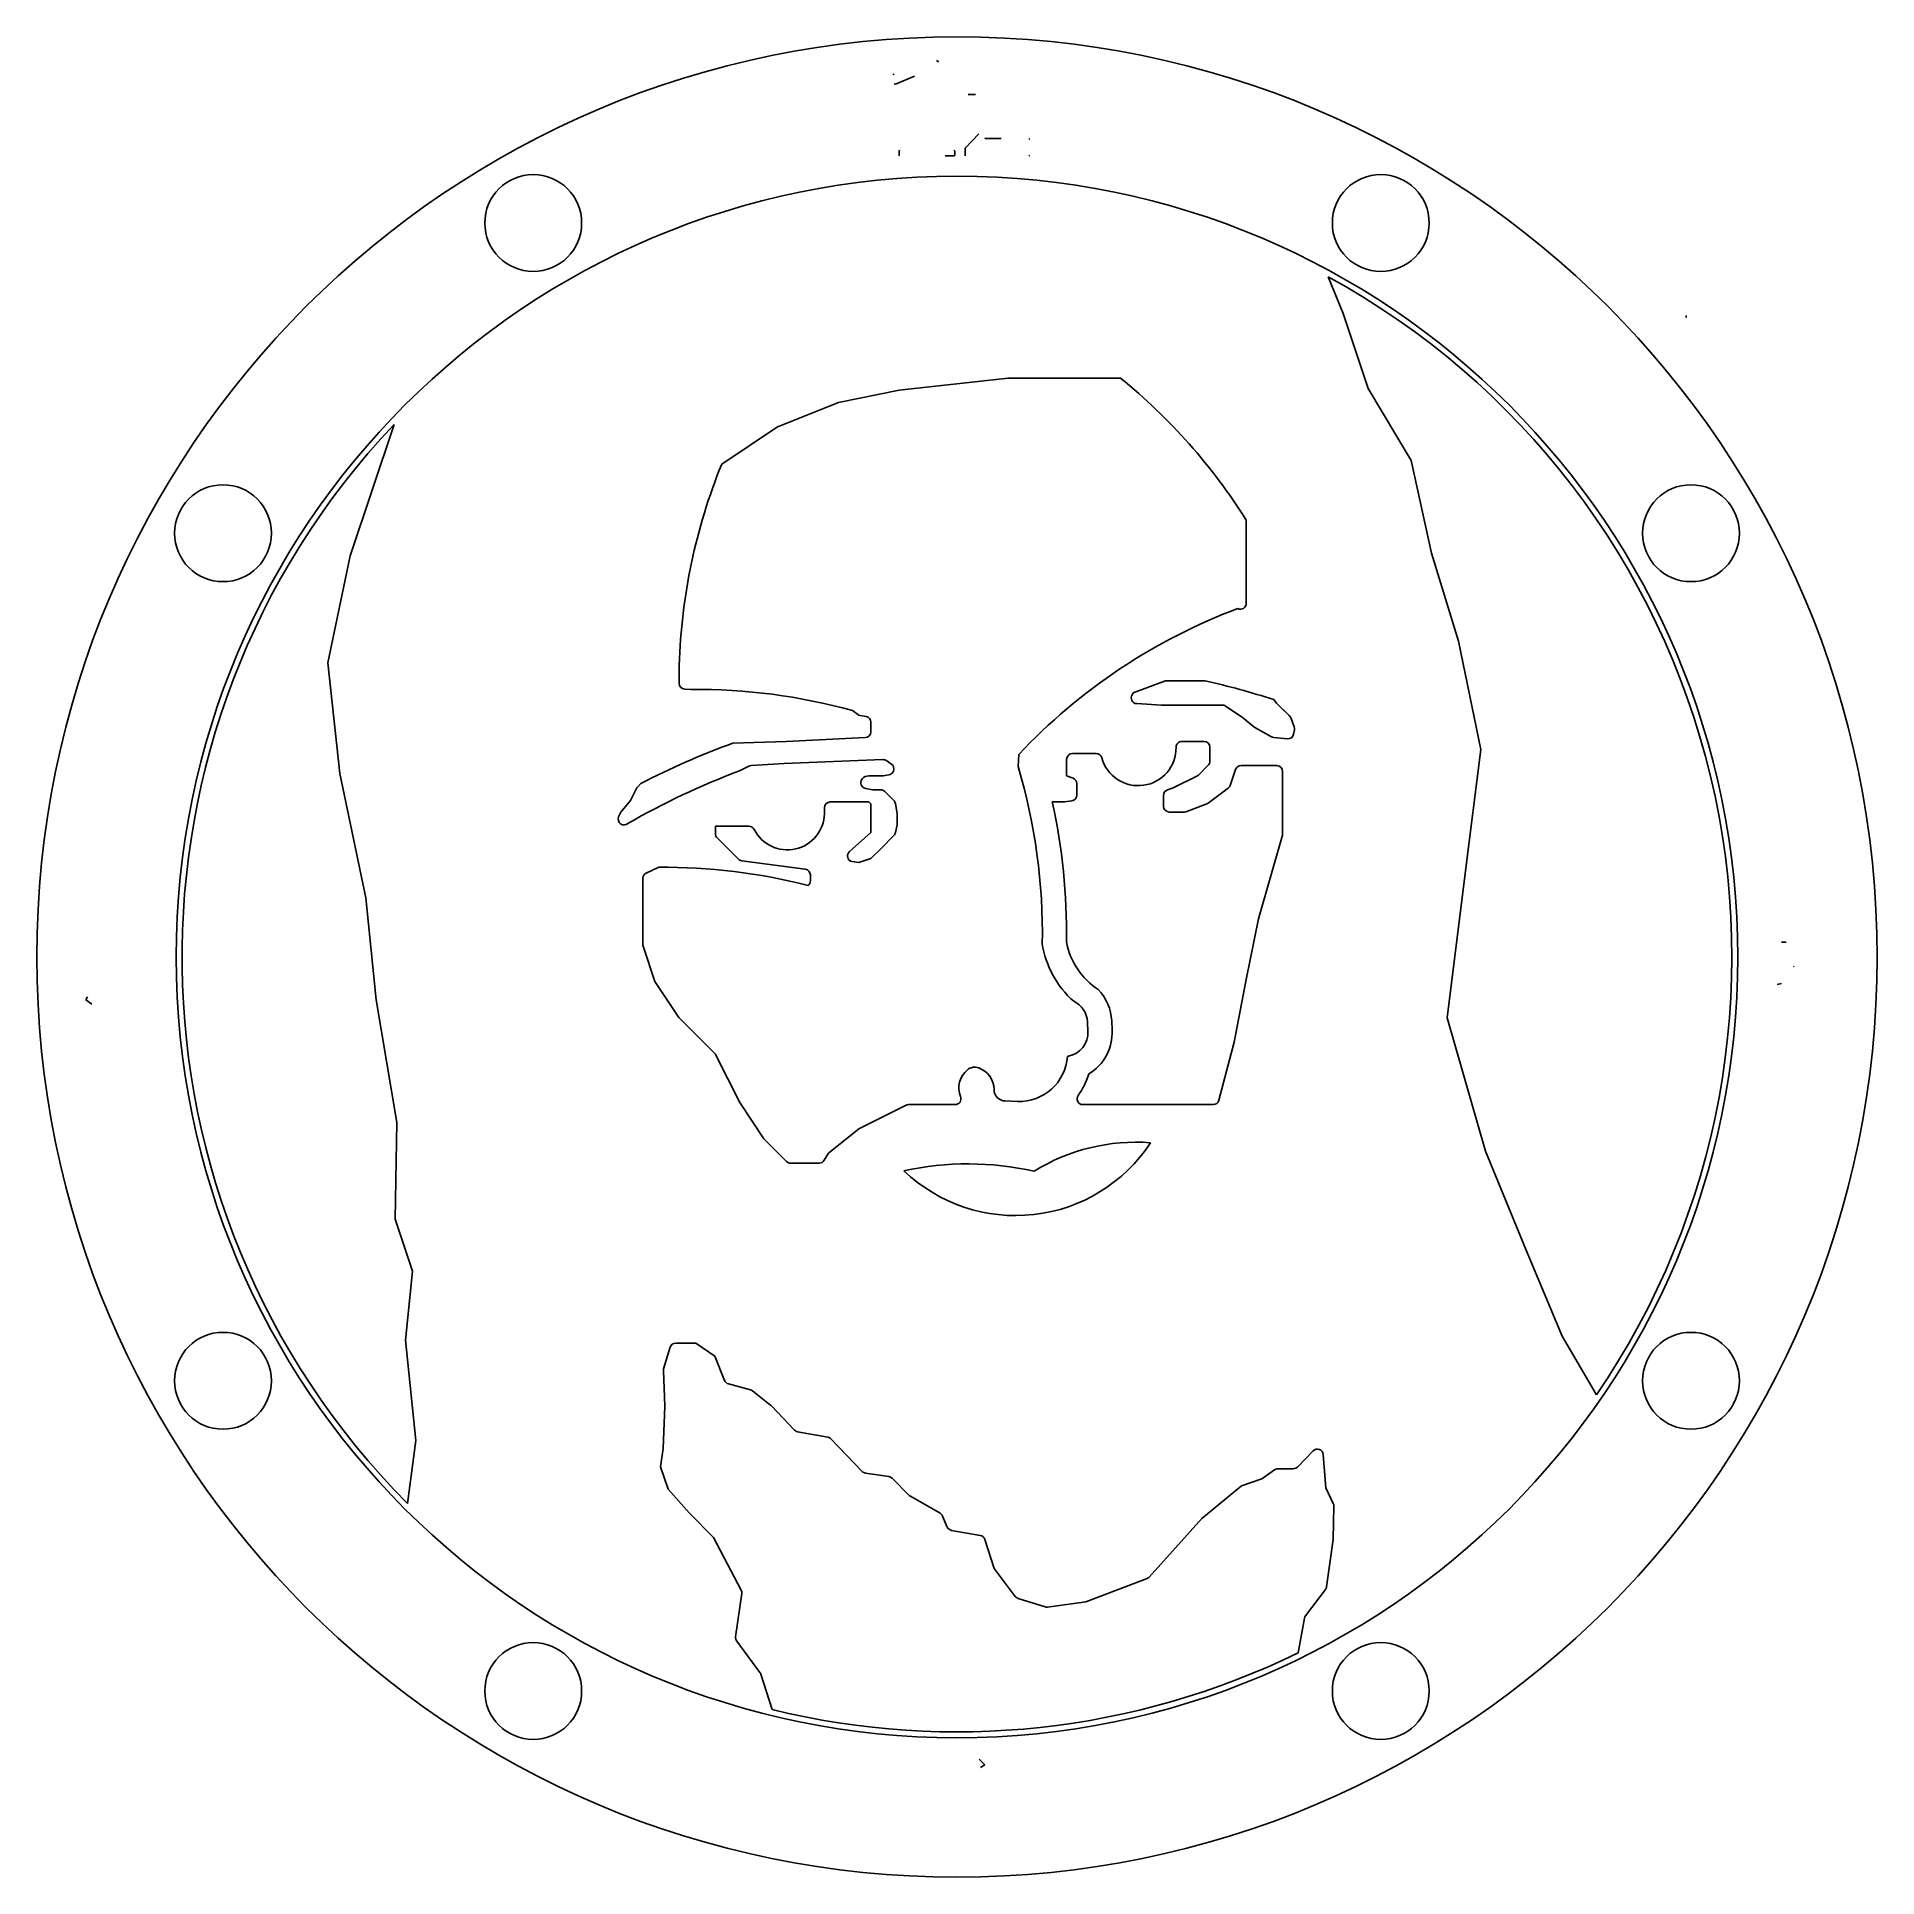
# Model space of a CAD drawing. Header units: metres. Extents: x -4.76 to 4.74, y -4.74 to 4.76.
import ezdxf

# ---------------------------------------------------------------- set-up
doc = ezdxf.new("R2010")
doc.units = ezdxf.units.M

msp = doc.modelspace()

# ---------------------------------------------------------------- linework, layer by layer
at = {"layer": '1', "color": 3}
for p, q in [((-0.342988, 4.565975), (-0.341126, 4.572155)), ((-0.234368, 4.560184), (-0.332465, 4.519124)), ((-0.119412, 4.640336), (-0.10814, 4.634312)), ((-0.332465, 4.519124), (-0.338101, 4.521064)), ((0.081254, 4.466094), (0.043375, 4.466094)), ((0.028224, 4.188196), (0.098811, 4.261936)), ((0.028224, 4.147912), (0.028224, 4.188196)), ((0.1302, 4.241692), (0.131596, 4.238821)), ((0.131596, 4.238821), (0.214386, 4.238821)), ((0.356386, 4.238821), (0.361557, 4.233185)), ((-0.312685, 4.172734), (-0.310358, 4.178215)), ((-0.312685, 4.150782), (-0.312685, 4.172734)), ((-0.310358, 4.147912), (-0.312685, 4.150782)), ((-0.03021, 4.147912), (-0.075121, 4.147912)), ((-0.030288, 4.178215), (-0.024806, 4.172734)), ((-0.024806, 4.150782), (-0.03021, 4.147912)), ((-0.024806, 4.172734), (-0.024806, 4.150782)), ((0.361557, 4.150239), (0.356386, 4.147912)), ((4.265218, 0.08923), (4.242491, 0.08923)), ((4.306976, -0.038317), (4.303795, -0.035059)), ((4.219763, -0.129614), (4.242491, -0.122891)), ((-4.510806, -0.207332), (-4.502765, -0.193111)), ((-4.480891, -0.23099), (-4.510806, -0.207332)), ((0.786334, -0.365454), (0.784122, -0.316799)), ((-0.26409, -0.748987), (-0.023668, -0.748987)), ((0.099252, -4.127991), (0.1294, -4.156898)), ((0.1294, -4.156898), (0.107759, -4.17073))]:
    msp.add_line(p, q, dxfattribs=at)
for centre, radius, start, end in [((-1.061255, 0.671918), 3, 32.146066, 50.927792), ((1.55033, 1.42751), 3, 157.884396, 178.24019), ((2.48979, -0.996896), 3, 110.581207, 136.76122), ((0.386877, -2.463401), 4, 72.034693, 77.28537), ((-1.356326, -1.605634), 3, 74.497434, 90.595504), ((0.193188, -2.643255), 4, 109.959, 117.393245), ((0.276198, -2.767769), 4, 110.698943, 119.833497), ((-2.573802, 0.13757), 3, 358.935514, 376.618569), ((-2.573802, 0.13757), 3.125, 359.151672, 372.491903), ((-1.530333, -2.523531), 3, 75.579949, 90.446534), ((0.919667, 0.159148), 0.5, 188.894839, 228.462716), ((0.919667, 0.159148), 0.375, 190.423349, 236.895711), ((0.534372, -0.327972), 0.25, 2.561556, 43.785687), ((0.536584, -0.376627), 0.25, 301.086099, 362.561556), ((0.11515, -0.662158), 0.12, 129.161497, 202.263006), ((0.07726, -0.615636), 0.06, 70.006736, 129.161497), ((0.056745, -0.67202), 0.12, 0.560421, 70.006736), ((0.306582, -0.482632), 0.375, 324.296375, 343.24689), ((-0.023668, -0.718987), 0.03, 269.999996, 382.263006), ((0.236745, -0.670259), 0.06, 180.560421, 267.954703), ((0.635461, -0.718987), 0.03, 144.296375, 270), ((1.308911, -0.718987), 0.03, 270, 345.379094)]:
    msp.add_arc(centre, radius, start, end, dxfattribs=at)
at = {"layer": '2', "color": 3}
for p, q in [((1.978828, 3.334346), (1.90225, 3.523996)), ((1.978828, 3.334346), (2.108135, 2.947938)), ((3.749661, 3.313513), (3.749661, 3.32393)), ((0.249661, 3.001013), (-0.312839, 2.938513)), ((0.828134, 3.001013), (0.249661, 3.001013)), ((2.108135, 2.947938), (2.329416, 2.575255)), ((-0.625339, 2.876013), (-0.934939, 2.752173)), ((-0.312839, 2.938513), (-0.625339, 2.876013)), ((-2.920403, 2.761651), (-3.146172, 2.084346)), ((-0.940438, 2.74928), (-1.228948, 2.55694)), ((2.329416, 2.575255), (2.434233, 2.097754)), ((1.478828, 2.268157), (1.478828, 1.838348)), ((2.434233, 2.097754), (2.57399, 1.643546)), ((-3.146172, 2.084346), (-3.262876, 1.530958)), ((2.57399, 1.643546), (2.690453, 1.084521)), ((-3.262876, 1.530958), (-3.200442, 0.960136)), ((-1.448255, 1.519639), (-1.448255, 1.42557)), ((0.895495, 1.376013), (1.057067, 1.436602)), ((1.067601, 1.438513), (1.267259, 1.438513)), ((-1.419558, 1.395598), (-1.387506, 1.394204)), ((0.88973, 1.366404), (0.895495, 1.376013)), ((1.620642, 1.341573), (1.635078, 1.323929)), ((-0.554482, 1.285222), (-0.526825, 1.265467)), ((-0.51432, 1.260287), (-0.48374, 1.255191)), ((1.041328, 1.313513), (0.913693, 1.321021)), ((1.355162, 1.313513), (1.041328, 1.313513)), ((1.457995, 1.251013), (1.371803, 1.308474)), ((1.518326, 1.200737), (1.457995, 1.251013)), ((1.635078, 1.323929), (1.703289, 1.255719)), ((1.676745, 1.282263), (1.666328, 1.29268)), ((1.707995, 1.251013), (1.697578, 1.26143)), ((1.71027, 1.244758), (1.726053, 1.201351)), ((-0.487245, 1.145485), (-0.896172, 1.126013)), ((-0.458672, 1.175451), (-0.458672, 1.225599)), ((1.608827, 1.149855), (1.522962, 1.197559)), ((1.690863, 1.139184), (1.620412, 1.146229)), ((1.727376, 1.185732), (1.723364, 1.163669)), ((-0.896172, 1.126013), (-1.172202, 1.116494)), ((0.300888, 0.995567), (0.304275, 1.058225)), ((0.581745, 1.063513), (0.704494, 1.063513)), ((1.261328, 1.126013), (1.146329, 1.126013)), ((1.291328, 1.023856), (1.291328, 1.096013)), ((2.690453, 1.084521), (2.608929, 0.443972)), ((-3.200442, 0.960136), (-3.066656, 0.317961)), ((-1.137632, 0.974033), (-1.08918, 0.998259)), ((-0.906589, 1.011429), (-1.077525, 1.001374)), ((-0.906589, 1.011429), (-0.396417, 1.031836)), ((-0.365726, 0.954003), (-0.396172, 0.948929)), ((-0.377218, 1.02586), (-0.344089, 1.001013)), ((-0.344089, 1.001013), (-0.341554, 0.990872)), ((0.551745, 0.959346), (0.551745, 1.033513)), ((0.551745, 0.94893), (0.551745, 0.959346)), ((1.282541, 1.002643), (1.23227, 0.952372)), ((1.39605, 0.898993), (1.423377, 0.980544)), ((1.636328, 1.001013), (1.451822, 1.001013)), ((1.666328, 0.651047), (1.666328, 0.971013)), ((-1.668856, 0.882728), (-1.696698, 0.827044)), ((-1.647192, 0.908224), (-1.664221, 0.889492)), ((-0.510755, 0.915089), (-0.510755, 0.911843)), ((-0.469089, 0.948929), (-0.488031, 0.944194)), ((-0.485687, 0.882251), (-0.448255, 0.876013)), ((-0.396172, 0.948929), (-0.469089, 0.948929)), ((-0.408598, 0.876013), (-0.448255, 0.876013)), ((-0.387385, 0.867226), (-0.34047, 0.820311)), ((0.551745, 0.94893), (0.58497, 0.935639)), ((0.603828, 0.849343), (0.603828, 0.907785)), ((1.101806, 0.885755), (1.072258, 0.875906)), ((1.105735, 0.887383), (1.224474, 0.946752)), ((1.282279, 0.807537), (1.385529, 0.884468)), ((-1.750339, 0.761429), (-1.760986, 0.736586)), ((-1.700484, 0.821255), (-1.750339, 0.761429)), ((-0.698255, 0.783513), (-0.698255, 0.753669)), ((-0.469089, 0.813513), (-0.668255, 0.813513)), ((-0.458672, 0.803096), (-0.469089, 0.813513)), ((-0.458672, 0.656455), (-0.458672, 0.803096)), ((-0.332091, 0.804029), (-0.323663, 0.753462)), ((0.541328, 0.813513), (0.477218, 0.813513)), ((0.57876, 0.819751), (0.541328, 0.813513)), ((1.051745, 0.79143), (1.051745, 0.847445)), ((1.155911, 0.76143), (1.081745, 0.76143)), ((1.155911, 0.76143), (1.160718, 0.76143)), ((1.171559, 0.763457), (1.275195, 0.803621)), ((-1.260755, 0.648856), (-1.260755, 0.688513)), ((-1.198255, 0.688513), (-1.260755, 0.688513)), ((-1.198255, 0.688513), (-1.088093, 0.688513)), ((-0.323838, 0.696017), (-0.331891, 0.655752)), ((-0.323255, 0.74853), (-0.323255, 0.7019)), ((-1.251968, 0.627643), (-1.14295, 0.518625)), ((-0.458672, 0.656455), (-0.569627, 0.557626)), ((-0.406589, 0.573929), (-0.458672, 0.521846)), ((-0.340095, 0.640423), (-0.406589, 0.573929)), ((1.541328, 0.209346), (1.665174, 0.642806)), ((-1.553713, 0.476378), (-1.618327, 0.446556)), ((-1.125667, 0.510096), (-0.797242, 0.466694)), ((-0.555556, 0.505807), (-0.521172, 0.501013)), ((-0.458672, 0.521846), (-0.521172, 0.501013)), ((-1.635755, 0.078798), (-1.635755, 0.419318)), ((-0.771172, 0.406013), (-0.771172, 0.436953)), ((2.608929, 0.443972), (2.515758, -0.301395)), ((-3.066656, 0.317961), (-3.013141, -0.208265)), ((1.478828, -0.103154), (1.541328, 0.209346)), ((-1.634215, 0.069311), (-1.573255, -0.113571)), ((-1.573255, -0.113571), (-1.449903, -0.298599)), ((1.416328, -0.426071), (1.478828, -0.103154)), ((-3.013141, -0.208265), (-2.906112, -0.84152)), ((-1.446154, -0.303171), (-1.264197, -0.485128)), ((0.661455, -0.370951), (0.659243, -0.322296)), ((2.515758, -0.301395), (2.713746, -0.98853)), ((1.337939, -0.72656), (1.416328, -0.426071)), ((-1.258578, -0.492925), (-1.135755, -0.738571)), ((0.555962, -0.500227), (0.561098, -0.4992)), ((-1.135755, -0.738571), (-1.010755, -0.926071)), ((-0.521172, -0.873987), (-0.277506, -0.752155)), ((0.234604, -0.730221), (0.297659, -0.732473)), ((0.635461, -0.748987), (1.308911, -0.748987)), ((-2.906112, -0.84152), (-2.915031, -1.340989)), ((-1.010755, -0.926071), (-0.894542, -1.042284)), ((-0.677422, -0.998987), (-0.521172, -0.873987)), ((-0.699933, -1.036505), (-0.677422, -0.998987)), ((2.713746, -0.98853), (2.92338, -1.50097)), ((-0.725658, -1.05107), (-0.873329, -1.05107)), ((-2.915031, -1.340989), (-2.82584, -1.608562)), ((2.92338, -1.50097), (3.109722, -1.943531)), ((-2.82584, -1.608562), (-2.861517, -1.965326)), ((-2.861517, -1.965326), (-2.808002, -2.482633)), ((-1.466113, -1.980223), (-1.362083, -1.980223)), ((-1.362083, -1.980223), (-1.263937, -2.046822)), ((3.109722, -1.943531), (3.286194, -2.246701)), ((-1.528839, -2.112071), (-1.494787, -2.001401)), ((-1.263937, -2.046822), (-1.21424, -2.172416)), ((-1.523323, -2.306208), (-1.530145, -2.122004)), ((-1.194046, -2.190372), (-1.080698, -2.220478)), ((-1.069757, -2.225968), (-0.974675, -2.301378)), ((-1.530333, -2.523531), (-1.523323, -2.306208)), ((-0.971538, -2.304251), (-0.853589, -2.428752)), ((-0.837125, -2.437645), (-0.681126, -2.465725)), ((-2.808002, -2.482633), (-2.850404, -2.80771)), ((-1.544354, -2.618172), (-1.530333, -2.523531)), ((-0.664816, -2.474457), (-0.503372, -2.642359)), ((1.742939, -2.619682), (1.824998, -2.535921)), ((1.876347, -2.554716), (1.889003, -2.726834)), ((-1.505797, -2.733844), (-1.544354, -2.618172)), ((-0.486197, -2.651234), (-0.365861, -2.669284)), ((1.558856, -2.681266), (1.624642, -2.634276)), ((1.642079, -2.628688), (1.721509, -2.628688)), ((-1.397135, -2.856527), (-1.505797, -2.733844)), ((-0.349098, -2.677739), (-0.260757, -2.76608)), ((1.250178, -2.884568), (1.45348, -2.716318)), ((1.45348, -2.716318), (1.558856, -2.681266)), ((1.889003, -2.726834), (1.927977, -2.80803)), ((-0.254487, -2.77088), (-0.101805, -2.858591)), ((1.930926, -2.8216), (1.92756, -2.99323)), ((-1.270947, -2.982714), (-1.397135, -2.856527)), ((-0.089237, -2.872643), (-0.064595, -2.929318)), ((0.978134, -3.187604), (1.250178, -2.884568)), ((-1.128237, -3.254545), (-1.270947, -2.982714)), ((-0.042199, -2.946917), (0.106075, -2.972579)), ((0.129593, -2.993192), (0.176706, -3.143954)), ((1.92756, -2.99323), (1.893591, -3.237811)), ((0.176706, -3.143954), (0.286646, -3.28721)), ((0.64991, -3.31571), (0.966452, -3.195612)), ((-1.157039, -3.496307), (-1.1251, -3.272732)), ((0.301349, -3.297533), (0.440138, -3.341693)), ((0.453333, -3.342824), (0.64991, -3.31571)), ((1.887739, -3.251865), (1.784736, -3.387056)), ((1.779067, -3.399964), (1.747246, -3.578159)), ((-1.032042, -3.679765), (-1.151456, -3.518395)), ((-0.969236, -3.871292), (-1.027578, -3.688489))]:
    msp.add_line(p, q, dxfattribs=at)
for centre, radius in [((-0.014336, 0.013056), 4.75), ((-0.014336, 0.013056), 4.03), ((-2.201836, 3.801918), 0.25), ((2.173164, 3.801918), 0.25), ((-3.803197, 2.200557), 0.25), ((3.774525, 2.200557), 0.25), ((-3.803197, -2.174443), 0.25), ((3.774525, -2.174443), 0.25), ((-2.201836, -3.775805), 0.25), ((2.173164, -3.775805), 0.25)]:
    msp.add_circle(centre, radius, dxfattribs=at)
for centre, radius, start, end in [((-0.014336, 0.013056), 4, 325.601923, 421.37033), ((0.828134, 2.971013), 0.03, 87.11742, 90), ((-0.014336, 0.013056), 4, 136.595179, 224.845016), ((-0.923797, 2.724318), 0.03, 111.801409, 123.690068), ((1.448828, 1.838348), 0.03, 242.952874, 360), ((-1.418255, 1.42557), 0.03, 180, 267.510596), ((1.067601, 1.408513), 0.03, 90, 110.556119), ((0.915455, 1.350969), 0.03, 149.036089, 266.633431), ((-0.509388, 1.289879), 0.03, 234.462606, 260.537394), ((-0.488672, 1.225599), 0.03, 0, 80.537394), ((1.355162, 1.283513), 0.03, 56.309932, 90), ((1.682076, 1.234506), 0.03, 19.982724, 45), ((-0.488672, 1.175451), 0.03, 272.726269, 360), ((1.537532, 1.223783), 0.03, 230.194386, 240.945223), ((1.623397, 1.17608), 0.03, 240.945223, 264.289718), ((1.693848, 1.169035), 0.03, 264.289718, 349.694734), ((1.69786, 1.191099), 0.03, 349.694734, 379.982724), ((0.581745, 1.033513), 0.03, 90, 180), ((0.704494, 1.033513), 0.03, 15.12048, 90), ((0.921537, 1.092158), 0.194826, 195.12048, 360.982284), ((1.146329, 1.096013), 0.03, 90, 180.982284), ((1.261328, 1.096013), 0.03, 0, 90), ((-1.075763, 0.971426), 0.03, 93.366569, 116.565051), ((-0.395218, 1.00186), 0.03, 53.129683, 92.290572), ((-0.370658, 0.983595), 0.03, 279.461755, 374.036552), ((1.211057, 0.973585), 0.03, 296.565051, 315.000007), ((1.261328, 1.023856), 0.03, 315.000007, 360), ((1.451822, 0.971013), 0.03, 90, 161.474326), ((1.636328, 0.971013), 0.03, 0, 90), ((-1.642023, 0.869312), 0.03, 137.726406, 153.434949), ((-0.480755, 0.915089), 0.03, 104.036861, 180), ((-0.480755, 0.911843), 0.03, 180, 260.537394), ((-0.408598, 0.846013), 0.03, 45, 90), ((0.573828, 0.907785), 0.03, 0, 68.197846), ((1.081745, 0.847445), 0.03, 108.435473, 180), ((1.092318, 0.914216), 0.03, 288.435473, 296.565051), ((1.367604, 0.908525), 0.03, 306.689723, 341.474326), ((-1.723531, 0.84046), 0.03, 320.194085, 333.434949), ((-0.668255, 0.783513), 0.03, 90, 180), ((-0.361683, 0.799097), 0.03, 9.462606, 45), ((0.573828, 0.849343), 0.03, 279.462606, 360), ((1.081745, 0.79143), 0.03, 180, 270), ((1.160718, 0.79143), 0.03, 270, 291.183824), ((1.264354, 0.831594), 0.03, 291.183824, 306.689723), ((-1.733412, 0.724768), 0.03, 156.8015, 311.008423), ((-1.088093, 0.658513), 0.03, 26.543672, 90), ((-0.889834, 0.757549), 0.191619, 206.543672, 358.839721), ((-0.353255, 0.7019), 0.03, 348.689866, 360), ((-0.353255, 0.74853), 0.03, 0, 9.462606), ((-1.230755, 0.648856), 0.03, 180, 224.999993), ((-0.361308, 0.661636), 0.03, 314.999625, 348.689866), ((1.636328, 0.651047), 0.03, 344.054604, 360), ((-1.121737, 0.539838), 0.03, 224.999993, 262.47183), ((-0.549673, 0.535224), 0.03, 131.691786, 258.690673), ((-1.605755, 0.419318), 0.03, 114.775245, 180), ((-0.801172, 0.436953), 0.03, 0, 82.47183), ((-0.801172, 0.406013), 0.03, 306.6921, 360), ((-1.605755, 0.078798), 0.03, 180, 198.434943), ((0.534372, -0.327972), 0.125, 2.602638, 64.53681), ((-1.424941, -0.281958), 0.03, 213.690071, 225.000001), ((0.536584, -0.376627), 0.125, 281.309731, 362.602638), ((-1.285411, -0.506341), 0.03, 26.565051, 45.000001), ((0.306582, -0.482632), 0.25, 267.954712, 355.964083), ((-0.26409, -0.778987), 0.03, 90, 116.565051), ((0.288174, -0.48806), 0.833651, 226.241121, 326.701016), ((0.909319, -1.939748), 0.996881, 85.648701, 121.82836), ((-0.873329, -1.02107), 0.03, 225, 270), ((-0.725658, -1.02107), 0.03, 270, 329.036082), ((0.041685, -2.620612), 1.565634, 77.386113, 102.171067), ((-1.466113, -2.010223), 0.03, 90, 162.897271), ((-1.500166, -2.120893), 0.03, 162.897271, 182.121096), ((-1.186345, -2.161378), 0.03, 201.588527, 255.125404), ((-1.088399, -2.249473), 0.03, 51.581945, 75.125404), ((-0.993317, -2.324883), 0.03, 43.451842, 51.581945), ((-0.83181, -2.40812), 0.03, 223.451842, 259.796026), ((-0.686441, -2.495251), 0.03, 43.876697, 79.796026), ((1.846428, -2.556916), 0.03, 4.205357, 135.58786), ((-0.481747, -2.621566), 0.03, 223.876697, 261.469234), ((1.642079, -2.658688), 0.03, 90, 125.537678), ((1.721509, -2.598688), 0.03, 270, 315.58786), ((-0.370311, -2.698952), 0.03, 45, 81.469234), ((-0.239543, -2.744867), 0.03, 225, 240.124007), ((1.900931, -2.821012), 0.03, 358.876697, 385.641006), ((-0.116749, -2.884604), 0.03, 23.498566, 60.124007), ((-0.037083, -2.917356), 0.03, 203.498566, 260.180699), ((0.100958, -3.00214), 0.03, 17.354025, 80.180699), ((0.95581, -3.167563), 0.03, 290.776935, 318.084812), ((-1.154798, -3.26849), 0.03, 351.869898, 387.699473), ((0.310446, -3.268945), 0.03, 217.504142, 252.349876), ((1.863876, -3.233684), 0.03, 322.696052, 352.092837), ((0.449234, -3.313105), 0.03, 252.349876, 277.853313), ((1.808599, -3.405237), 0.03, 142.696052, 169.875328), ((-1.127341, -3.500549), 0.03, 171.869898, 216.501441), ((-0.014336, 0.013056), 4, 256.188699, 296.129118), ((-1.056157, -3.69761), 0.03, 17.700428, 36.501441)]:
    msp.add_arc(centre, radius, start, end, dxfattribs=at)

doc.saveas('drawing.dxf')
